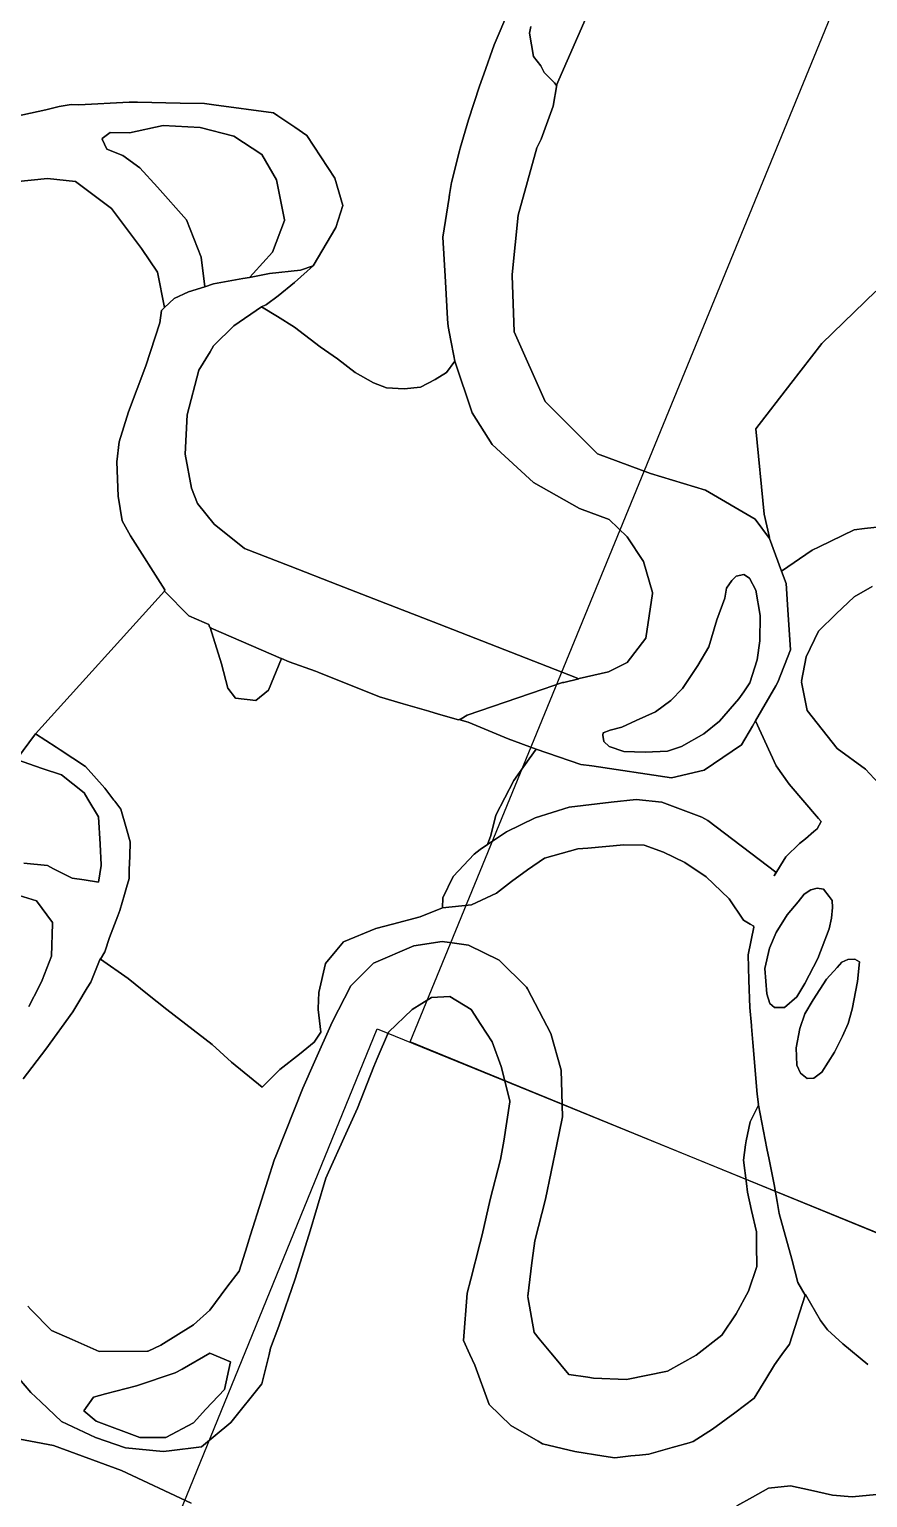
# Model space of a CAD drawing. Header units: inches. Extents: x 288635 to 1232953, y 676945 to 1655780.
# Drawn here: x 506323 to 519199, y 1377011 to 1399576 of the extents above; entities that cross this region are included whole.
import ezdxf

# ---------------------------------------------------------------- set-up
doc = ezdxf.new("R2010")
doc.units = ezdxf.units.IN
doc.header["$MEASUREMENT"] = 0
doc.layers.add('Images', color=7, linetype='Continuous')
picture_1 = doc.add_image_def('image4.jpg', size_in_pixel=(1536, 2752))
picture_2 = doc.add_image_def('image5.jpg', size_in_pixel=(2644, 3704))

msp = doc.modelspace()

# ---------------------------------------------------------------- linework, layer by layer
at = {"color": 1}
for points in [[(513687.3113, 1399867.3921), (513462.415, 1399338.2244), (513301.9464, 1398885.1365), (513283.5792, 1398833.2761), (513237.5187, 1398703.2231), (513069.8391, 1398186.2108), (512940.1188, 1397749.5491), (512930.392, 1397711.3251), (512805.5891, 1397220.8791), (512770.9956, 1397007.7084), (512778.1123, 1397038.0815), (512770.9956, 1396994.2275), (512672.094, 1396384.7798), (512712.673, 1395697.6632), (512746.2332, 1395129.3941), (512747.4474, 1395122.315), (512754.2062, 1395007.8691), (512797.0555, 1394793.736), (512844.3011, 1394557.633), (512858.6013, 1394474.2589), (512730.2899, 1394301.8464), (512557.5695, 1394195.1662), (512328.969, 1394078.3259), (512080.0485, 1394052.9259), (511810.808, 1394068.1659), (511607.6076, 1394144.3661), (511328.207, 1394301.8464), (511053.8865, 1394515.2068), (510789.726, 1394698.0872), (510393.4852, 1394997.8078), (510134.4047, 1395165.4481), (509886.6941, 1395310.5203), (509954.9494, 1395343.038), (509959.6741, 1395343.6411), (509965.9111, 1395348.2603), (510145.9412, 1395481.5935), (510396.2681, 1395687.6039), (510589.6506, 1395861.9652), (510680.2617, 1395943.6637), (511030.8353, 1396532.3628), (511136.6689, 1396869.7072), (511016.3956, 1397290.728), (510586.8512, 1397946.7594), (510401.111, 1398072.0261), (510139.9438, 1398248.1621), (510071.4238, 1398294.3732), (509157.3081, 1398417.9153), (509013.3834, 1398437.3666), (508638.2708, 1398443.7971), (507983.9582, 1398455.0139), (507855.829, 1398457.2104), (507083.9722, 1398416.2786), (506966.8258, 1398419.6043), (506781.0879, 1398392.6167), (506594.5834, 1398342.6799), (506577.3819, 1398339.0585), (506102.9609, 1398239.1804)], [(514025.2237, 1399619.141), (514005.6319, 1399517.2636), (514069.1321, 1399157.4295), (514180.6076, 1399015.5516), (514228.8262, 1398912.6853), (514387.6841, 1398751.9998), (514418.3828, 1398712.9287), (514420.8102, 1398718.4925), (514421.7565, 1398720.6615), (514423.6745, 1398718.2204), (514426.1019, 1398723.7842), (514366.693, 1398395.3991), (514183.2586, 1397890.0813), (514117.701, 1397756.7055), (513831.9505, 1396719.5368), (513736.7003, 1395809.3683), (513737.0657, 1395799.3794), (513736.7003, 1395795.8874), (513768.4504, 1394928.0523), (514244.7013, 1393859.1335), (515049.0362, 1393054.7986), (515863.9545, 1392747.8813), (516710.6229, 1392493.8808), (517472.6244, 1392049.3799), (517690.6681, 1391753.7649), (517875.8373, 1391251.7125), (517947.3996, 1391057.6844), (517972.9408, 1390657.0726), (518012.3755, 1390038.5426), (517821.8751, 1389541.1249), (517789.005, 1389484.6875), (517477.693, 1388950.1708), (517429.3016, 1388867.0837), (517260.9573, 1388578.0396), (516689.4499, 1388189.4595), (516186.5301, 1388073.5601), (514962.1076, 1388257.2235), (514793.2246, 1388275.9942), (514107.9877, 1388513.9378), (513677.3035, 1388673.7816), (513062.7593, 1388928.0757), (513040.9914, 1388935.1778), (512953.5092, 1388960.3787), (512922.8259, 1388969.2176), (512957.9736, 1388981.6791), (513048.836, 1389034.3956), (514217.0779, 1389434.0573), (514514.5768, 1389535.8332), (514532.3933, 1389539.8824), (514763.804, 1389592.4757), (514758.2334, 1389595.2987), (514769.0957, 1389597.7674), (515218.3699, 1389699.8752), (515504.1205, 1389848.0422), (515789.8711, 1390218.4596), (515895.7046, 1390906.3776), (515894.3513, 1390911.0621), (515895.7046, 1390919.8585), (515758.121, 1391396.1095), (515504.1205, 1391777.1103), (515228.9533, 1392041.6941), (514773.869, 1392211.0278), (514064.7843, 1392613.1953), (513625.5482, 1393015.8284), (513429.783, 1393195.2798), (513122.8657, 1393682.1141), (512860.4867, 1394476.7476), (512858.6013, 1394474.2589), (512844.3011, 1394557.633), (512797.0555, 1394793.736), (512754.2062, 1395007.8691), (512747.4474, 1395122.315), (512746.2332, 1395129.3941), (512712.673, 1395697.6632), (512672.094, 1396384.7798), (512770.9956, 1396994.2275), (512778.1123, 1397038.0815), (512770.9956, 1397007.7084), (512805.5891, 1397220.8791), (512930.392, 1397711.3251), (512940.1188, 1397749.5491), (513069.8391, 1398186.2108), (513237.5187, 1398703.2231), (513283.5792, 1398833.2761), (513301.9464, 1398885.1365), (513462.415, 1399338.2244), (513687.3113, 1399867.3921)], [(519323.5793, 1395551.5589), (518498.0776, 1394747.2239), (518021.8267, 1394133.3894), (517483.2268, 1393436.3777), (517609.0759, 1392125.4496), (517690.6681, 1391767.2458), (517686.2254, 1391773.269), (517690.6681, 1391753.7649), (517472.6244, 1392049.3799), (516710.6229, 1392493.8808), (515863.9545, 1392747.8813), (515049.0362, 1393054.7986), (514244.7013, 1393859.1335), (513768.4504, 1394928.0523), (513736.7003, 1395795.8874), (513737.0657, 1395799.3794), (513736.7003, 1395809.3683), (513831.9505, 1396719.5368), (514117.701, 1397756.7055), (514183.2586, 1397890.0813), (514366.693, 1398395.3991), (514426.1019, 1398723.7842), (514423.6745, 1398718.2204), (514421.7565, 1398720.6615), (514910.3129, 1399840.4653)], [(514910.3129, 1399840.4653), (514421.7565, 1398720.6615), (514420.8102, 1398718.4925), (514418.3828, 1398712.9287), (514387.6841, 1398751.9998), (514228.8262, 1398912.6853), (514180.6076, 1399015.5516), (514069.1321, 1399157.4295), (514005.6319, 1399517.2636), (514025.2237, 1399619.141)], [(506102.9609, 1398239.1804), (506577.3819, 1398339.0585), (506594.5834, 1398342.6799), (506781.0879, 1398392.6167), (506966.8258, 1398419.6043), (507083.9722, 1398416.2786), (507855.829, 1398457.2104), (507983.9582, 1398455.0139), (508638.2708, 1398443.7971), (509013.3834, 1398437.3666), (509157.3081, 1398417.9153), (509157.3081, 1398417.9153), (510071.4238, 1398294.3732), (510139.9438, 1398248.1621), (510401.111, 1398072.0261), (510586.8512, 1397946.7594), (511016.3956, 1397290.728), (511136.6689, 1396869.7072), (511030.8353, 1396532.3628), (510680.2617, 1395943.6637), (510487.3351, 1395877.4893), (510011.0841, 1395824.5725), (509703.8302, 1395765.104), (509761.7008, 1395822.9951), (510058.2339, 1396153.6463), (510243.4426, 1396636.5118), (510241.6456, 1396645.3077), (510243.4426, 1396649.9927), (510117.7652, 1397265.1502), (509892.869, 1397655.4114), (509462.9202, 1397933.2244), (508946.9817, 1398065.5164), (508378.1263, 1398098.5893), (507862.1878, 1397986.1412), (507564.531, 1397992.7558), (507438.8536, 1397900.1514), (507443.621, 1397890.1833), (507438.8536, 1397886.6705), (507511.6142, 1397734.5348), (507756.3543, 1397635.3159), (508020.9381, 1397450.1072), (508292.1366, 1397152.4503), (508735.3146, 1396649.741), (508960.2108, 1396074.2711), (509016.0263, 1395621.5455), (508767.54, 1395540.1448), (508549.2583, 1395440.9259), (508399.2301, 1395301.2445), (508292.1366, 1395843.0119), (508047.3965, 1396206.8147), (507584.3748, 1396821.9722), (507028.7486, 1397238.6918), (506598.7999, 1397284.994), (506101.3822, 1397232.0772)], [(506101.3822, 1397232.0772), (506598.7999, 1397284.994), (507028.7486, 1397238.6918), (507584.3748, 1396821.9722), (508047.3965, 1396206.8147), (508292.1366, 1395843.0119), (508399.2301, 1395301.2445), (508357.435, 1395262.3318), (508357.3772, 1395261.9131), (508352.1433, 1395257.0401), (508325.6849, 1395065.2168), (508114.0178, 1394403.7571), (507842.8194, 1393695.9953), (507703.9128, 1393239.5881), (507664.2253, 1392928.7021), (507684.0691, 1392399.5344), (507750.215, 1392022.5024), (507875.8924, 1391790.9915), (508404.6918, 1390960.0209), (508397.4661, 1390944.7439), (508397.7345, 1390944.4698), (506418.3788, 1388751.3437), (506123.8149, 1388353.68), (506520.9663, 1388218.2875), (506814.3438, 1388118.2724), (507163.5945, 1387840.4594), (507221.5656, 1387745.2212), (507385.8449, 1387475.3336), (507409.6575, 1387054.6453), (507409.6575, 1387054.6453), (507425.5325, 1386737.1446), (507425.0219, 1386733.8765), (507425.5325, 1386723.6637), (507385.8449, 1386469.6632), (507163.0733, 1386504.6078), (506981.0316, 1386533.1634), (506695.598, 1386675.8801), (506600.0308, 1386723.6637), (506234.9051, 1386763.3513)], [(520073.6745, 1392003.4893), (519151.5592, 1391904.0455), (518994.1724, 1391887.0724), (518456.4587, 1391622.623), (518348.5877, 1391569.5717), (517875.8373, 1391251.7125), (517690.6681, 1391753.7649), (517686.2254, 1391773.269), (517690.6681, 1391767.2458), (517609.0759, 1392125.4496), (517483.2268, 1393436.3777), (518021.8267, 1394133.3894), (518498.0776, 1394747.2239), (519323.5793, 1395551.5589)], [(519203.2132, 1379058.2444), (518816.6209, 1379372.1114), (518583.1344, 1379590.2872), (518476.5417, 1379730.7539), (518244.2271, 1380132.5953), (518241.4338, 1380123.9461), (518129.197, 1380318.0855), (518037.6066, 1380673.5994), (517841.6719, 1381376.4131), (517808.0797, 1381564.1341), (517762.1653, 1381820.7147), (517685.6087, 1382207.5269), (517651.9527, 1382377.5783), (517598.9666, 1382645.2978), (517520.807, 1383040.2094), (517519.5109, 1383051.077), (517520.807, 1383053.6903), (517501.8634, 1383212.5279), (517436.5344, 1384003.5065), (517416.101, 1384250.906), (517413.6146, 1384268.5974), (517389.7063, 1384545.1222), (517375.8903, 1384963.0578), (517362.9401, 1385354.8027), (517450.7874, 1385779.3986), (517448.2977, 1385780.846), (517450.7874, 1385792.8795), (517449.5197, 1385793.6165), (517394.8173, 1385825.4186), (517290.3502, 1385886.1522), (517072.0685, 1386211.5904), (516950.3042, 1386329.2503), (516718.8491, 1386552.9035), (516393.4109, 1386771.1852), (516064.004, 1386929.9355), (515766.3472, 1387037.092), (515452.8153, 1387041.0608), (514902.2084, 1386994.3992), (514750.3451, 1386981.5294), (514234.4066, 1386838.6541), (513972.4686, 1386660.06), (513726.4056, 1386481.4659), (513496.2176, 1386298.903), (513115.2169, 1386120.3089), (512671.0377, 1386076.6842), (512674.6847, 1386229.8595), (512833.4351, 1386555.2977), (513154.6693, 1386897.9475), (513246.9931, 1386973.7163), (513358.8512, 1387047.967), (513650.9992, 1387241.8928), (514090.9564, 1387460.0466), (514612.4555, 1387620.5768), (515262.3149, 1387698.3), (515643.3157, 1387741.9563), (516036.2226, 1387698.2996), (516652.6662, 1387467.1333), (516744.1098, 1387417.1253), (517791.1816, 1386622.948), (517763.3503, 1386566.5123), (517944.0226, 1386857.1568), (518150.4797, 1387063.5746), (518244.9867, 1387134.9698), (518373.8198, 1387247.1023), (518423.5808, 1387290.4128), (518483.5255, 1387402.3759), (518446.7092, 1387445.7073), (517994.1234, 1387978.3837), (517796.9304, 1388255.6589), (517477.693, 1388950.1708), (517789.005, 1389484.6875), (517821.8751, 1389541.1249), (518012.3755, 1390038.5426), (517972.9408, 1390657.0726), (517947.3996, 1391057.6844), (517875.8373, 1391251.7125), (518348.5877, 1391569.5717), (518456.4587, 1391622.623), (518994.1724, 1391887.0724), (519151.5592, 1391904.0455), (520073.6745, 1392003.4893)], [(519269.3396, 1391011.5515), (518991.5265, 1390852.8012), (518713.7135, 1390594.8319), (518443.8379, 1390324.9564), (518253.3376, 1389932.0493), (518185.8687, 1389558.9861), (518187.1207, 1389552.428), (518185.8687, 1389545.5052), (518269.2126, 1389108.9418), (518729.5885, 1388521.5657), (519166.1519, 1388208.0338), (519499.5275, 1387846.8768)], [(519499.5275, 1387846.8768), (519166.1519, 1388208.0338), (518729.5885, 1388521.5657), (518269.2126, 1389108.9418), (518185.8687, 1389545.5052), (518187.1207, 1389552.428), (518185.8687, 1389558.9861), (518253.3376, 1389932.0493), (518443.8379, 1390324.9564), (518713.7135, 1390594.8319), (518991.5265, 1390852.8012), (519269.3396, 1391011.5515)], [(506234.9051, 1386763.3513), (506600.0308, 1386723.6637), (506695.598, 1386675.8801), (506981.0316, 1386533.1634), (507163.0733, 1386504.6078), (507385.8449, 1386469.6632), (507425.5325, 1386723.6637), (507425.0219, 1386733.8765), (507425.5325, 1386737.1446), (507409.6575, 1387054.6453), (507385.8449, 1387475.3336), (507221.5656, 1387745.2212), (507163.5945, 1387840.4594), (506814.3438, 1388118.2724), (506520.9663, 1388218.2875), (506123.8149, 1388353.68), (506418.3788, 1388751.3437), (506734.3339, 1388544.735), (506793.6384, 1388505.9547), (507186.9922, 1388248.7337), (507483.622, 1387912.1122), (507620.3249, 1387731.7403), (507633.3564, 1387714.546), (507726.4814, 1387591.6727), (507815.0444, 1387287.478), (507872.5317, 1387090.0217), (507865.0266, 1386867.3697), (507857.9896, 1386658.6064), (507853.4817, 1386524.8705), (507853.4817, 1386524.8705), (507813.7893, 1386385.947), (507783.6809, 1386280.5677), (507713.7814, 1386035.9196), (507679.7926, 1385951.1564), (507679.7909, 1385951.1522), (507551.9543, 1385618.3094), (507482.4781, 1385397.9505), (507415.7391, 1385287.7985), (507409.991, 1385291.7922), (507266.7822, 1384935.3285), (507211.8847, 1384844.3556), (507067.7012, 1384605.4229), (506988.9691, 1384474.9526), (506576.2183, 1383903.4515), (506226.5197, 1383445.6643)], [(506226.5197, 1383445.6643), (506576.2183, 1383903.4515), (506988.9691, 1384474.9526), (507067.7012, 1384605.4229), (507211.8847, 1384844.3556), (507266.7822, 1384935.3285), (507409.991, 1385291.7922), (507415.7391, 1385287.7985), (507842.1198, 1384991.5526), (508139.196, 1384750.3028), (508433.4647, 1384511.3329), (509131.9661, 1383975.5506), (509429.623, 1383705.675), (509897.9364, 1383320.7055), (510167.8119, 1383590.5811), (510473.4063, 1383828.7065), (510695.6567, 1384011.2694), (510797.6258, 1384164.2231), (510761.1054, 1384513.4446), (510761.4079, 1384524.0327), (510761.1054, 1384526.9255), (510768.1375, 1384773.0479), (510869.7377, 1385217.5488), (511044.7058, 1385428.3058), (511149.1383, 1385554.0995), (511644.4393, 1385757.2999), (511900.5537, 1385825.4186), (512327.8594, 1385939.069), (512670.716, 1386076.6526), (512671.0377, 1386076.6842), (513115.2169, 1386120.3089), (513496.2176, 1386298.903), (513726.4056, 1386481.4659), (513972.4686, 1386660.06), (514234.4066, 1386838.6541), (514750.3451, 1386981.5294), (514902.2084, 1386994.3992), (515452.8153, 1387041.0608), (515766.3472, 1387037.092), (516064.004, 1386929.9355), (516393.4109, 1386771.1852), (516718.8491, 1386552.9035), (516950.3042, 1386329.2503), (517072.0685, 1386211.5904), (517290.3502, 1385886.1522), (517394.8173, 1385825.4186), (517449.5197, 1385793.6165), (517450.7874, 1385792.8795), (517448.2977, 1385780.846), (517450.7874, 1385779.3986), (517450.7874, 1385779.3986), (517362.9401, 1385354.8027), (517375.8903, 1384963.0578), (517389.7063, 1384545.1222), (517413.6146, 1384268.5974), (517416.101, 1384250.906), (517436.5344, 1384003.5065), (517501.8634, 1383212.5279), (517520.807, 1383053.6903), (517519.5109, 1383051.077), (517520.807, 1383040.2094), (517395.0524, 1382786.6559), (517331.5523, 1382492.9678), (517323.7286, 1382433.5079), (517292.7358, 1382197.9629), (517338.5502, 1381837.1747), (517355.3648, 1381704.7596), (517417.8177, 1381421.8847), (517490.3026, 1381093.5709), (517493.2422, 1380878.9761), (517497.3764, 1380577.1826), (517497.1988, 1380576.6635), (517497.3764, 1380563.7017), (517367.2532, 1380183.2598), (517179.5462, 1379834.7842), (516958.4891, 1379508.4618), (516566.7818, 1379198.8867), (516125.7613, 1378955.3048), (515497.0025, 1378828.6891), (514990.8202, 1378846.8122), (514902.2084, 1378860.3646), (514608.9844, 1378905.2106), (514364.6869, 1379198.8867), (514335.364, 1379234.1365), (514154.0426, 1379452.1075), (514075.3505, 1379546.7053), (513981.9206, 1380095.838), (513982.8323, 1380103.9604), (513981.9206, 1380109.3189), (514039.2028, 1380619.651), (514076.3548, 1380878.9761), (514087.821, 1380959.0115), (514251.7276, 1381599.6555), (514425.9604, 1382437.3073), (514508.2438, 1382836.9694), (514513.3547, 1382861.7937), (514501.5087, 1383225.0715), (514489.9216, 1383580.4075), (514331.1713, 1384143.9711), (513973.9951, 1384827.9256), (513958.1081, 1384858.3475), (513537.4197, 1385271.0983), (513068.3292, 1385500.42), (512852.9354, 1385530.5025), (512664.293, 1385556.8489), (512227.7296, 1385493.3488), (511608.6034, 1385223.4732), (511259.3527, 1384874.2225), (510973.6021, 1384318.5964), (510704.1982, 1383708.6959), (510525.3997, 1383303.9161), (510117.3716, 1382284.4851), (510084.6003, 1382199.2797), (509889.0758, 1381581.0773), (509720.5783, 1381048.3279), (509695.1526, 1380967.9377), (509667.0159, 1380878.9761), (509544.8492, 1380492.7138), (509358.336, 1380244.0296), (509092.4108, 1379889.4626), (508842.9152, 1379667.1847), (508340.75, 1379352.8224), (508147.8464, 1379262.3988), (508139.196, 1379262.3077), (507393.7824, 1379254.4613), (506977.4358, 1379440.0071), (506663.531, 1379579.8995), (506346.9011, 1379903.4126), (506298.4052, 1379952.9627)], [(506314.2803, 1384556.7219), (506472.836, 1384867.7351), (506520.6557, 1384961.5352), (506663.531, 1385334.5985), (506679.406, 1385834.662), (506678.9957, 1385835.2179), (506679.406, 1385848.1429), (506433.343, 1386181.5185), (506433.3033, 1386181.5305), (506163.4538, 1386263.1129)], [(506163.4538, 1386263.1129), (506433.3033, 1386181.5305), (506433.343, 1386181.5185), (506679.406, 1385848.1429), (506678.9957, 1385835.2179), (506679.406, 1385834.662), (506663.531, 1385334.5985), (506520.6557, 1384961.5352), (506472.836, 1384867.7351), (506314.2803, 1384556.7219)], [(506298.4052, 1379952.9627), (506346.9011, 1379903.4126), (506663.531, 1379579.8995), (506977.4358, 1379440.0071), (507393.7824, 1379254.4613), (508139.196, 1379262.3077), (508147.8464, 1379262.3988), (508340.75, 1379352.8224), (508842.9152, 1379667.1847), (509092.4108, 1379889.4626), (509358.336, 1380244.0296), (509544.8492, 1380492.7138), (509667.0159, 1380878.9761), (509695.1526, 1380967.9377), (509720.5783, 1381048.3279), (509889.0758, 1381581.0773), (510084.6003, 1382199.2797), (510117.3716, 1382284.4851), (510525.3997, 1383303.9161), (510704.1982, 1383708.6959), (510973.6021, 1384318.5964), (511259.3527, 1384874.2225), (511608.6034, 1385223.4732), (512227.7296, 1385493.3488), (512664.293, 1385556.8489), (512852.9354, 1385530.5025), (513068.3292, 1385500.42), (513537.4197, 1385271.0983), (513958.1081, 1384858.3475), (513973.9951, 1384827.9256), (514331.1713, 1384143.9711), (514489.9216, 1383580.4075), (514501.5087, 1383225.0715), (514513.3547, 1382861.7937), (514508.2438, 1382836.9694), (514425.9604, 1382437.3073), (514251.7276, 1381599.6555), (514087.821, 1380959.0115), (514076.3548, 1380878.9761), (514039.2028, 1380619.651), (513981.9206, 1380109.3189), (513982.8323, 1380103.9604), (513981.9206, 1380095.838), (514075.3505, 1379546.7053), (514154.0426, 1379452.1075), (514335.364, 1379234.1365), (514364.6869, 1379198.8867), (514608.9844, 1378905.2106), (514902.2084, 1378860.3646), (514990.8202, 1378846.8122), (515497.0025, 1378828.6891), (516125.7613, 1378955.3048), (516566.7818, 1379198.8867), (516958.4891, 1379508.4618), (517179.5462, 1379834.7842), (517367.2532, 1380183.2598), (517497.3764, 1380563.7017), (517497.1988, 1380576.6635), (517497.3764, 1380577.1826), (517493.2422, 1380878.9761), (517490.3026, 1381093.5709), (517417.8177, 1381421.8847), (517355.3648, 1381704.7596), (517338.5502, 1381837.1747), (517292.7358, 1382197.9629), (517323.7286, 1382433.5079), (517331.5523, 1382492.9678), (517395.0524, 1382786.6559), (517520.807, 1383040.2094), (517598.9666, 1382645.2978), (517651.9527, 1382377.5783), (517685.6087, 1382207.5269), (517762.1653, 1381820.7147), (517808.0797, 1381564.1341), (517841.6719, 1381376.4131), (518037.6066, 1380673.5994), (518129.197, 1380318.0855), (518241.4338, 1380123.9461), (517998.3036, 1379371.1299), (517883.201, 1379212.3676), (517831.5203, 1379141.0839), (517768.1157, 1379053.6293), (517633.718, 1378829.6331), (517458.5526, 1378537.6907), (517158.8024, 1378312.8781), (516816.4714, 1378065.3395), (516521.9257, 1377870.9394), (516456.7763, 1377852.7582), (516196.6099, 1377780.1536), (515839.2993, 1377680.439), (515696.7417, 1377665.3192), (515563.8401, 1377651.2236), (515315.4233, 1377624.8764), (515145.3881, 1377648.4198), (514701.3436, 1377719.868), (514204.171, 1377839.1894), (514139.3605, 1377876.3758), (513719.9826, 1378117.0024), (513386.6069, 1378442.4406), (513165.1935, 1379047.6937), (513088.9556, 1379212.3676), (512990.6039, 1379424.8073), (513045.2937, 1380151.4006), (513104.5596, 1380367.7211), (513244.8884, 1380910.8569), (513276.0793, 1381048.3279), (513399.722, 1381593.2715), (513560.0151, 1382206.6214), (513610.5119, 1382487.8469), (513704.1075, 1383096.219), (513702.8072, 1383101.2478), (513704.1075, 1383109.6999), (513567.5634, 1383637.7706), (513434.232, 1384014.5767), (513258.8695, 1384284.0362), (513108.7939, 1384514.6402), (512783.3557, 1384713.0781), (512497.6051, 1384697.2031), (512203.917, 1384514.6402), (511838.7913, 1384165.3895), (511664.166, 1383760.5762), (511614.3629, 1383634.7578), (511362.5404, 1382998.5747), (511159.0064, 1382544.7941), (510919.3131, 1382010.3958), (510878.3519, 1381919.0725), (510621.1728, 1381061.8088), (510616.4139, 1381045.9458), (510403.2604, 1380374.5123), (510152.8374, 1379646.2586), (510029.0377, 1379307.6298), (510005.5673, 1379212.3676), (509894.0999, 1378759.9412), (509417.849, 1378164.6275), (508965.4106, 1377791.5643), (508471.128, 1377731.4488), (508378.0344, 1377720.1266), (507798.5957, 1377775.6892), (507338.2198, 1377934.4395), (506814.3438, 1378180.5025), (506497.0388, 1378481.6734), (506346.0303, 1378625.0034), (506171.627, 1378831.7036)], [(506171.627, 1378831.7036), (506346.0303, 1378625.0034), (506497.0388, 1378481.6734), (506814.3438, 1378180.5025), (507338.2198, 1377934.4395), (507798.5957, 1377775.6892), (508378.0344, 1377720.1266), (508471.128, 1377731.4488), (508965.4106, 1377791.5643), (509417.849, 1378164.6275), (509894.0999, 1378759.9412), (510005.5673, 1379212.3676), (510029.0377, 1379307.6298), (510152.8374, 1379646.2586), (510403.2604, 1380374.5123), (510616.4139, 1381045.9458), (510621.1728, 1381061.8088), (510878.3519, 1381919.0725), (510919.3131, 1382010.3958), (511159.0064, 1382544.7941), (511362.5404, 1382998.5747), (511614.3629, 1383634.7578), (511664.166, 1383760.5762), (511838.7913, 1384165.3895), (512203.917, 1384514.6402), (512497.6051, 1384697.2031), (512783.3557, 1384713.0781), (513108.7939, 1384514.6402), (513258.8695, 1384284.0362), (513434.232, 1384014.5767), (513567.5634, 1383637.7706), (513704.1075, 1383109.6999), (513702.8072, 1383101.2478), (513704.1075, 1383096.219), (513610.5119, 1382487.8469), (513560.0151, 1382206.6214), (513399.722, 1381593.2715), (513276.0793, 1381048.3279), (513244.8884, 1380910.8569), (513104.5596, 1380367.7211), (513045.2937, 1380151.4006), (512990.6039, 1379424.8073), (513088.9556, 1379212.3676), (513165.1935, 1379047.6937), (513386.6069, 1378442.4406), (513719.9826, 1378117.0024), (514139.3605, 1377876.3758), (514204.171, 1377839.1894), (514701.3436, 1377719.868), (515145.3881, 1377648.4198), (515315.4233, 1377624.8764), (515563.8401, 1377651.2236), (515696.7417, 1377665.3192), (515839.2993, 1377680.439), (516196.6099, 1377780.1536), (516456.7763, 1377852.7582), (516521.9257, 1377870.9394), (516816.4714, 1378065.3395), (517158.8024, 1378312.8781), (517458.5526, 1378537.6907), (517633.718, 1378829.6331), (517768.1157, 1379053.6293), (517831.5203, 1379141.0839), (517883.201, 1379212.3676), (517998.3036, 1379371.1299), (518241.4338, 1380123.9461), (518244.2271, 1380132.5953), (518476.5417, 1379730.7539), (518583.1344, 1379590.2872), (518816.6209, 1379372.1114), (519203.2132, 1379058.2444)], [(505906.4815, 1377960.5187), (506691.271, 1377813.325), (507736.3772, 1377429.6784), (508807.9419, 1376926.969)], [(508807.9419, 1376926.969), (507736.3772, 1377429.6784), (506691.271, 1377813.325), (505906.4815, 1377960.5187)], [(517191.7849, 1376886.4518), (517430.5454, 1377018.5321), (517674.3859, 1377155.6924), (518012.8151, 1377194.1805), (518322.8545, 1377125.2828), (518659.6873, 1377048.7299), (518962.0714, 1377021.9364), (519337.1808, 1377060.2129)], [(519337.1808, 1377060.2129), (518962.0714, 1377021.9364), (518659.6873, 1377048.7299), (518322.8545, 1377125.2828), (518012.8151, 1377194.1805), (517674.3859, 1377155.6924), (517430.5454, 1377018.5321), (517191.7849, 1376886.4518)]]:
    msp.add_lwpolyline(points, dxfattribs=at)
for points in [[(508946.9817, 1398065.5164), (509462.9202, 1397933.2244), (509892.869, 1397655.4114), (510117.7652, 1397265.1502), (510243.4426, 1396649.9927), (510241.6456, 1396645.3077), (510243.4426, 1396636.5118), (510058.2339, 1396153.6463), (509761.7008, 1395822.9951), (509703.8302, 1395765.104), (509600.9792, 1395745.1973), (509151.1866, 1395665.8222), (509016.0263, 1395621.5455), (508960.2108, 1396074.2711), (508735.3146, 1396649.741), (508292.1366, 1397152.4503), (508020.9381, 1397450.1072), (507756.3543, 1397635.3159), (507511.6142, 1397734.5348), (507438.8536, 1397886.6705), (507443.621, 1397890.1833), (507438.8536, 1397900.1514), (507564.531, 1397992.7558), (507862.1878, 1397986.1412), (508378.1263, 1398098.5893), (508946.9817, 1398065.5164)], [(512922.8259, 1388969.2176), (512912.2191, 1388965.457), (512605.0039, 1389053.9562), (512461.4742, 1389095.3027), (512064.295, 1389211.1467), (511699.4727, 1389317.5532), (510770.7833, 1389690.6164), (510716.0166, 1389713.4359), (510312.7097, 1389854.2376), (510193.3573, 1389905.9921), (510190.6516, 1389907.1654), (509116.7907, 1390372.822), (509100.426, 1390385.838), (509091.197, 1390393.1784), (509080.0925, 1390428.8054), (509005.5525, 1390461.2972), (508770.5293, 1390563.7432), (508397.7345, 1390944.4698), (508397.4661, 1390944.7439), (508404.6918, 1390960.0209), (507875.8924, 1391790.9915), (507750.215, 1392022.5024), (507684.0691, 1392399.5344), (507664.2253, 1392928.7021), (507703.9128, 1393239.5881), (507842.8194, 1393695.9953), (508114.0178, 1394403.7571), (508325.6849, 1395065.2168), (508352.1433, 1395257.0401), (508357.3772, 1395261.9131), (508357.435, 1395262.3318), (508399.2301, 1395301.2445), (508549.2583, 1395440.9259), (508767.54, 1395540.1448), (509016.0263, 1395621.5455), (509151.1866, 1395665.8222), (509600.9792, 1395745.1973), (509703.8302, 1395765.104), (510011.0841, 1395824.5725), (510487.3351, 1395877.4893), (510680.2617, 1395943.6637), (510589.6506, 1395861.9652), (510396.2681, 1395687.6039), (510145.9412, 1395481.5935), (509965.9111, 1395348.2603), (509959.6741, 1395343.6411), (509954.9494, 1395343.038), (509886.6941, 1395310.5203), (509463.3955, 1395018.9146), (509157.6398, 1394719.6644), (509152.5095, 1394714.6432), (509097.4445, 1394622.3283), (508927.6132, 1394337.6112), (508749.0191, 1393649.6931), (508715.9461, 1393047.7648), (508815.1651, 1392525.2117), (508907.7694, 1392287.0862), (509159.1241, 1391969.5856), (509628.7604, 1391599.1682), (510329.8341, 1391325.745), (511060.1881, 1391040.9022), (511705.9723, 1390789.0422), (512619.8769, 1390432.6136), (514729.6092, 1389609.8044), (514758.2334, 1389595.2987), (514763.804, 1389592.4757), (514532.3933, 1389539.8824), (514514.5768, 1389535.8332), (514217.0779, 1389434.0573), (513048.836, 1389034.3956), (512957.9736, 1388981.6791), (512922.8259, 1388969.2176)], [(511810.808, 1394068.1659), (512080.0485, 1394052.9259), (512328.969, 1394078.3259), (512557.5695, 1394195.1662), (512730.2899, 1394301.8464), (512858.6013, 1394474.2589), (512860.4867, 1394476.7476), (513122.8657, 1393682.1141), (513429.783, 1393195.2798), (513625.5482, 1393015.8284), (514064.7843, 1392613.1953), (514773.869, 1392211.0278), (515228.9533, 1392041.6941), (515504.1205, 1391777.1103), (515758.121, 1391396.1095), (515895.7046, 1390919.8585), (515894.3513, 1390911.0621), (515895.7046, 1390906.3776), (515789.8711, 1390218.4596), (515504.1205, 1389848.0422), (515218.3699, 1389699.8752), (514769.0957, 1389597.7674), (514758.2334, 1389595.2987), (514729.6092, 1389609.8044), (512619.8769, 1390432.6136), (511705.9723, 1390789.0422), (511060.1881, 1391040.9022), (510329.8341, 1391325.745), (509628.7604, 1391599.1682), (509159.1241, 1391969.5856), (508907.7694, 1392287.0862), (508815.1651, 1392525.2117), (508715.9461, 1393047.7648), (508749.0191, 1393649.6931), (508927.6132, 1394337.6112), (509097.4445, 1394622.3283), (509152.5095, 1394714.6432), (509157.6398, 1394719.6644), (509463.3955, 1395018.9146), (509886.6941, 1395310.5203), (510134.4047, 1395165.4481), (510393.4852, 1394997.8078), (510789.726, 1394698.0872), (511053.8865, 1394515.2068), (511328.207, 1394301.8464), (511607.6076, 1394144.3661), (511810.808, 1394068.1659)], [(515455.064, 1388479.0429), (515780.1846, 1388468.8829), (516125.6253, 1388484.1229), (516338.9858, 1388555.2431), (516684.4264, 1388748.2834), (516923.1869, 1388946.4038), (517222.885, 1389285.1411), (517297.1171, 1389394.7218), (517390.5479, 1389535.685), (517502.3081, 1389886.2057), (517542.9482, 1390180.8463), (517548.0282, 1390566.9271), (517481.988, 1390958.0879), (517385.4678, 1391140.9682), (517299.1077, 1391196.8483), (517182.2674, 1391171.4483), (517111.1473, 1391105.4082), (517029.8671, 1390988.5679), (517004.4671, 1390836.1676), (516882.5468, 1390500.8869), (516760.6266, 1390084.3261), (516592.9863, 1389799.8455), (516353.6464, 1389445.2431), (516175.4138, 1389261.7684), (515942.745, 1389088.6441), (515643.0244, 1388956.5639), (515424.5839, 1388849.8836), (515246.7836, 1388804.1636), (515135.0233, 1388763.5235), (515129.9433, 1388727.9634), (515145.1834, 1388631.4432), (515231.5435, 1388555.2431), (515455.064, 1388479.0429)], [(516125.6253, 1388484.1229), (515780.1846, 1388468.8829), (515455.064, 1388479.0429), (515231.5435, 1388555.2431), (515145.1834, 1388631.4432), (515129.9433, 1388727.9634), (515135.0233, 1388763.5235), (515246.7836, 1388804.1636), (515424.5839, 1388849.8836), (515643.0244, 1388956.5639), (515942.745, 1389088.6441), (516175.4138, 1389261.7684), (516353.6464, 1389445.2431), (516592.9863, 1389799.8455), (516760.6266, 1390084.3261), (516882.5468, 1390500.8869), (517004.4671, 1390836.1676), (517029.8671, 1390988.5679), (517111.1473, 1391105.4082), (517182.2674, 1391171.4483), (517299.1077, 1391196.8483), (517385.4678, 1391140.9682), (517481.988, 1390958.0879), (517548.0282, 1390566.9271), (517542.9482, 1390180.8463), (517502.3081, 1389886.2057), (517390.5479, 1389535.685), (517297.1171, 1389394.7218), (517222.885, 1389285.1411), (516923.1869, 1388946.4038), (516684.4264, 1388748.2834), (516338.9858, 1388555.2431), (516125.6253, 1388484.1229)], [(509490.1975, 1389299.0323), (509799.7606, 1389259.3448), (509998.1985, 1389418.0951), (510193.3573, 1389905.9921), (510312.7097, 1389854.2376), (510716.0166, 1389713.4359), (510770.7833, 1389690.6164), (511699.4727, 1389317.5532), (512064.295, 1389211.1467), (512461.4742, 1389095.3027), (512605.0039, 1389053.9562), (512912.2191, 1388965.457), (512922.8259, 1388969.2176), (512953.5092, 1388960.3787), (513040.9914, 1388935.1778), (513062.7593, 1388928.0757), (513677.3035, 1388673.7816), (514107.9877, 1388513.9378), (514000.7882, 1388364.0707), (513764.874, 1388034.2576), (513490.0033, 1387501.175), (513410.5216, 1387187.7245), (513358.8512, 1387047.967), (513246.9931, 1386973.7163), (513154.6693, 1386897.9475), (512833.4351, 1386555.2977), (512674.6847, 1386229.8595), (512671.0377, 1386076.6842), (512670.716, 1386076.6526), (512327.8594, 1385939.069), (511900.5537, 1385825.4186), (511644.4393, 1385757.2999), (511149.1383, 1385554.0995), (511044.7058, 1385428.3058), (510869.7377, 1385217.5488), (510768.1375, 1384773.0479), (510761.1054, 1384526.9255), (510761.4079, 1384524.0327), (510761.1054, 1384513.4446), (510797.6258, 1384164.2231), (510695.6567, 1384011.2694), (510473.4063, 1383828.7065), (510167.8119, 1383590.5811), (509897.9364, 1383320.7055), (509429.623, 1383705.675), (509131.9661, 1383975.5506), (508433.4647, 1384511.3329), (508139.196, 1384750.3028), (507842.1198, 1384991.5526), (507415.7391, 1385287.7985), (507482.4781, 1385397.9505), (507551.9543, 1385618.3094), (507679.7909, 1385951.1522), (507679.7926, 1385951.1564), (507713.7814, 1386035.9196), (507783.6809, 1386280.5677), (507813.7893, 1386385.947), (507853.4817, 1386524.8705), (507857.9896, 1386658.6064), (507865.0266, 1386867.3697), (507872.5317, 1387090.0217), (507815.0444, 1387287.478), (507726.4814, 1387591.6727), (507633.3564, 1387714.546), (507620.3249, 1387731.7403), (507483.622, 1387912.1122), (507186.9922, 1388248.7337), (506793.6384, 1388505.9547), (506734.3339, 1388544.735), (506418.3788, 1388751.3437), (508397.7345, 1390944.4698), (508770.5293, 1390563.7432), (509005.5525, 1390461.2972), (509080.0925, 1390428.8054), (509091.197, 1390393.1784), (509100.426, 1390385.838), (509275.8845, 1389822.9084), (509371.1347, 1389449.8451), (509490.1975, 1389299.0323)], [(509998.1985, 1389418.0951), (509799.7606, 1389259.3448), (509490.1975, 1389299.0323), (509371.1347, 1389449.8451), (509275.8845, 1389822.9084), (509100.426, 1390385.838), (509116.7907, 1390372.822), (510190.6516, 1389907.1654), (510193.3573, 1389905.9921), (509998.1985, 1389418.0951)], [(517796.9304, 1388255.6589), (517994.1234, 1387978.3837), (518446.7092, 1387445.7073), (518483.5255, 1387402.3759), (518423.5808, 1387290.4128), (518373.8198, 1387247.1023), (518244.9867, 1387134.9698), (518150.4797, 1387063.5746), (517944.0226, 1386857.1568), (517763.3503, 1386566.5123), (517791.1816, 1386622.948), (516744.1098, 1387417.1253), (516652.6662, 1387467.1333), (516036.2226, 1387698.2996), (515643.3157, 1387741.9563), (515262.3149, 1387698.3), (514612.4555, 1387620.5768), (514090.9564, 1387460.0466), (513650.9992, 1387241.8928), (513358.8512, 1387047.967), (513410.5216, 1387187.7245), (513490.0033, 1387501.175), (513764.874, 1388034.2576), (514000.7882, 1388364.0707), (514107.9877, 1388513.9378), (514793.2246, 1388275.9942), (514962.1076, 1388257.2235), (516186.5301, 1388073.5601), (516689.4499, 1388189.4595), (517260.9573, 1388578.0396), (517429.3016, 1388867.0837), (517477.693, 1388950.1708), (517796.9304, 1388255.6589)], [(518235.0391, 1384914.8611), (518433.1595, 1385295.8618), (518610.9598, 1385753.0627), (518646.5199, 1385915.6231), (518661.7599, 1386078.1834), (518653.3498, 1386190.3172), (518606.8418, 1386247.5578), (518519.5196, 1386362.664), (518422.9994, 1386377.904), (518326.4792, 1386352.5039), (518224.879, 1386286.4638), (518133.4389, 1386169.6236), (517965.7985, 1385966.4232), (517793.0782, 1385697.1826), (517691.478, 1385453.3421), (517621.4728, 1385145.211), (517650.8379, 1384752.3007), (517696.558, 1384604.9804), (517767.6781, 1384544.0203), (517920.0784, 1384544.0203), (518113.1188, 1384706.5806), (518235.0391, 1384914.8611)], [(517920.0784, 1384544.0203), (517767.6781, 1384544.0203), (517696.558, 1384604.9804), (517650.8379, 1384752.3007), (517621.4728, 1385145.211), (517691.478, 1385453.3421), (517793.0782, 1385697.1826), (517965.7985, 1385966.4232), (518133.4389, 1386169.6236), (518224.879, 1386286.4638), (518326.4792, 1386352.5039), (518422.9994, 1386377.904), (518519.5196, 1386362.664), (518606.8418, 1386247.5578), (518653.3498, 1386190.3172), (518661.7599, 1386078.1834), (518646.5199, 1385915.6231), (518610.9598, 1385753.0627), (518433.1595, 1385295.8618), (518235.0391, 1384914.8611), (518113.1188, 1384706.5806), (517920.0784, 1384544.0203)], [(519074.6997, 1385246.4143), (519002.1206, 1385285.7018), (518895.4404, 1385280.6218), (518804.0002, 1385239.9817), (518732.8801, 1385158.7016), (518565.2397, 1384980.9012), (518362.0393, 1384660.8606), (518235.0391, 1384447.5001), (518158.8389, 1384218.8997), (518102.9588, 1383924.2591), (518113.1188, 1383655.0185), (518168.9989, 1383533.0983), (518270.5991, 1383451.8181), (518372.1993, 1383456.8981), (518494.1196, 1383548.3383), (518692.24, 1383858.219), (518814.1602, 1384102.0594), (518903.0381, 1384299.241), (518963.5744, 1384516.1628), (519042.9496, 1384944.7887), (519074.6997, 1385246.4143)], [(518372.1993, 1383456.8981), (518270.5991, 1383451.8181), (518168.9989, 1383533.0983), (518113.1188, 1383655.0185), (518102.9588, 1383924.2591), (518158.8389, 1384218.8997), (518235.0391, 1384447.5001), (518362.0393, 1384660.8606), (518565.2397, 1384980.9012), (518732.8801, 1385158.7016), (518804.0002, 1385239.9817), (518895.4404, 1385280.6218), (519002.1206, 1385285.7018), (519074.6997, 1385246.4143), (519042.9496, 1384944.7887), (518963.5744, 1384516.1628), (518903.0381, 1384299.241), (518814.1602, 1384102.0594), (518692.24, 1383858.219), (518494.1196, 1383548.3383), (518372.1993, 1383456.8981)], [(507346.7826, 1378185.5042), (508021.4714, 1377934.1496), (508418.3472, 1377934.1496), (508841.6814, 1378159.0458), (509034.5351, 1378367.9707), (509317.9323, 1378674.9844), (509410.5367, 1379098.3186), (509093.0361, 1379230.6105), (508668.5784, 1378986.5473), (508563.8683, 1378926.339), (507968.5546, 1378727.9011), (507492.9679, 1378604.2486), (507307.095, 1378555.9216), (507161.5739, 1378344.2545), (507346.7826, 1378185.5042)], [(508418.3472, 1377934.1496), (508021.4714, 1377934.1496), (507346.7826, 1378185.5042), (507161.5739, 1378344.2545), (507307.095, 1378555.9216), (507492.9679, 1378604.2486), (507968.5546, 1378727.9011), (508563.8683, 1378926.339), (508668.5784, 1378986.5473), (509093.0361, 1379230.6105), (509410.5367, 1379098.3186), (509317.9323, 1378674.9844), (509034.5351, 1378367.9707), (508841.6814, 1378159.0458), (508418.3472, 1377934.1496)]]:
    msp.add_lwpolyline(points, close=True, dxfattribs=at)

# ---------------------------------------------------------------- pictures from other files: only their frames are drawn
at = {"layer": 'Images'}
image = msp.add_image(picture_1, insert=(512172.3558, 1384013.6564), size_in_units=(38934.3108, 69757.3068), rotation=-22.287740708, dxfattribs=at)
image.dxf.flags = 7
image = msp.add_image(picture_2, insert=(488564.8439, 1327527.3731), size_in_units=(43695.7232, 61213.6758), rotation=-22.17094651, dxfattribs=at)
image.dxf.flags = 7

doc.saveas('drawing.dxf')
